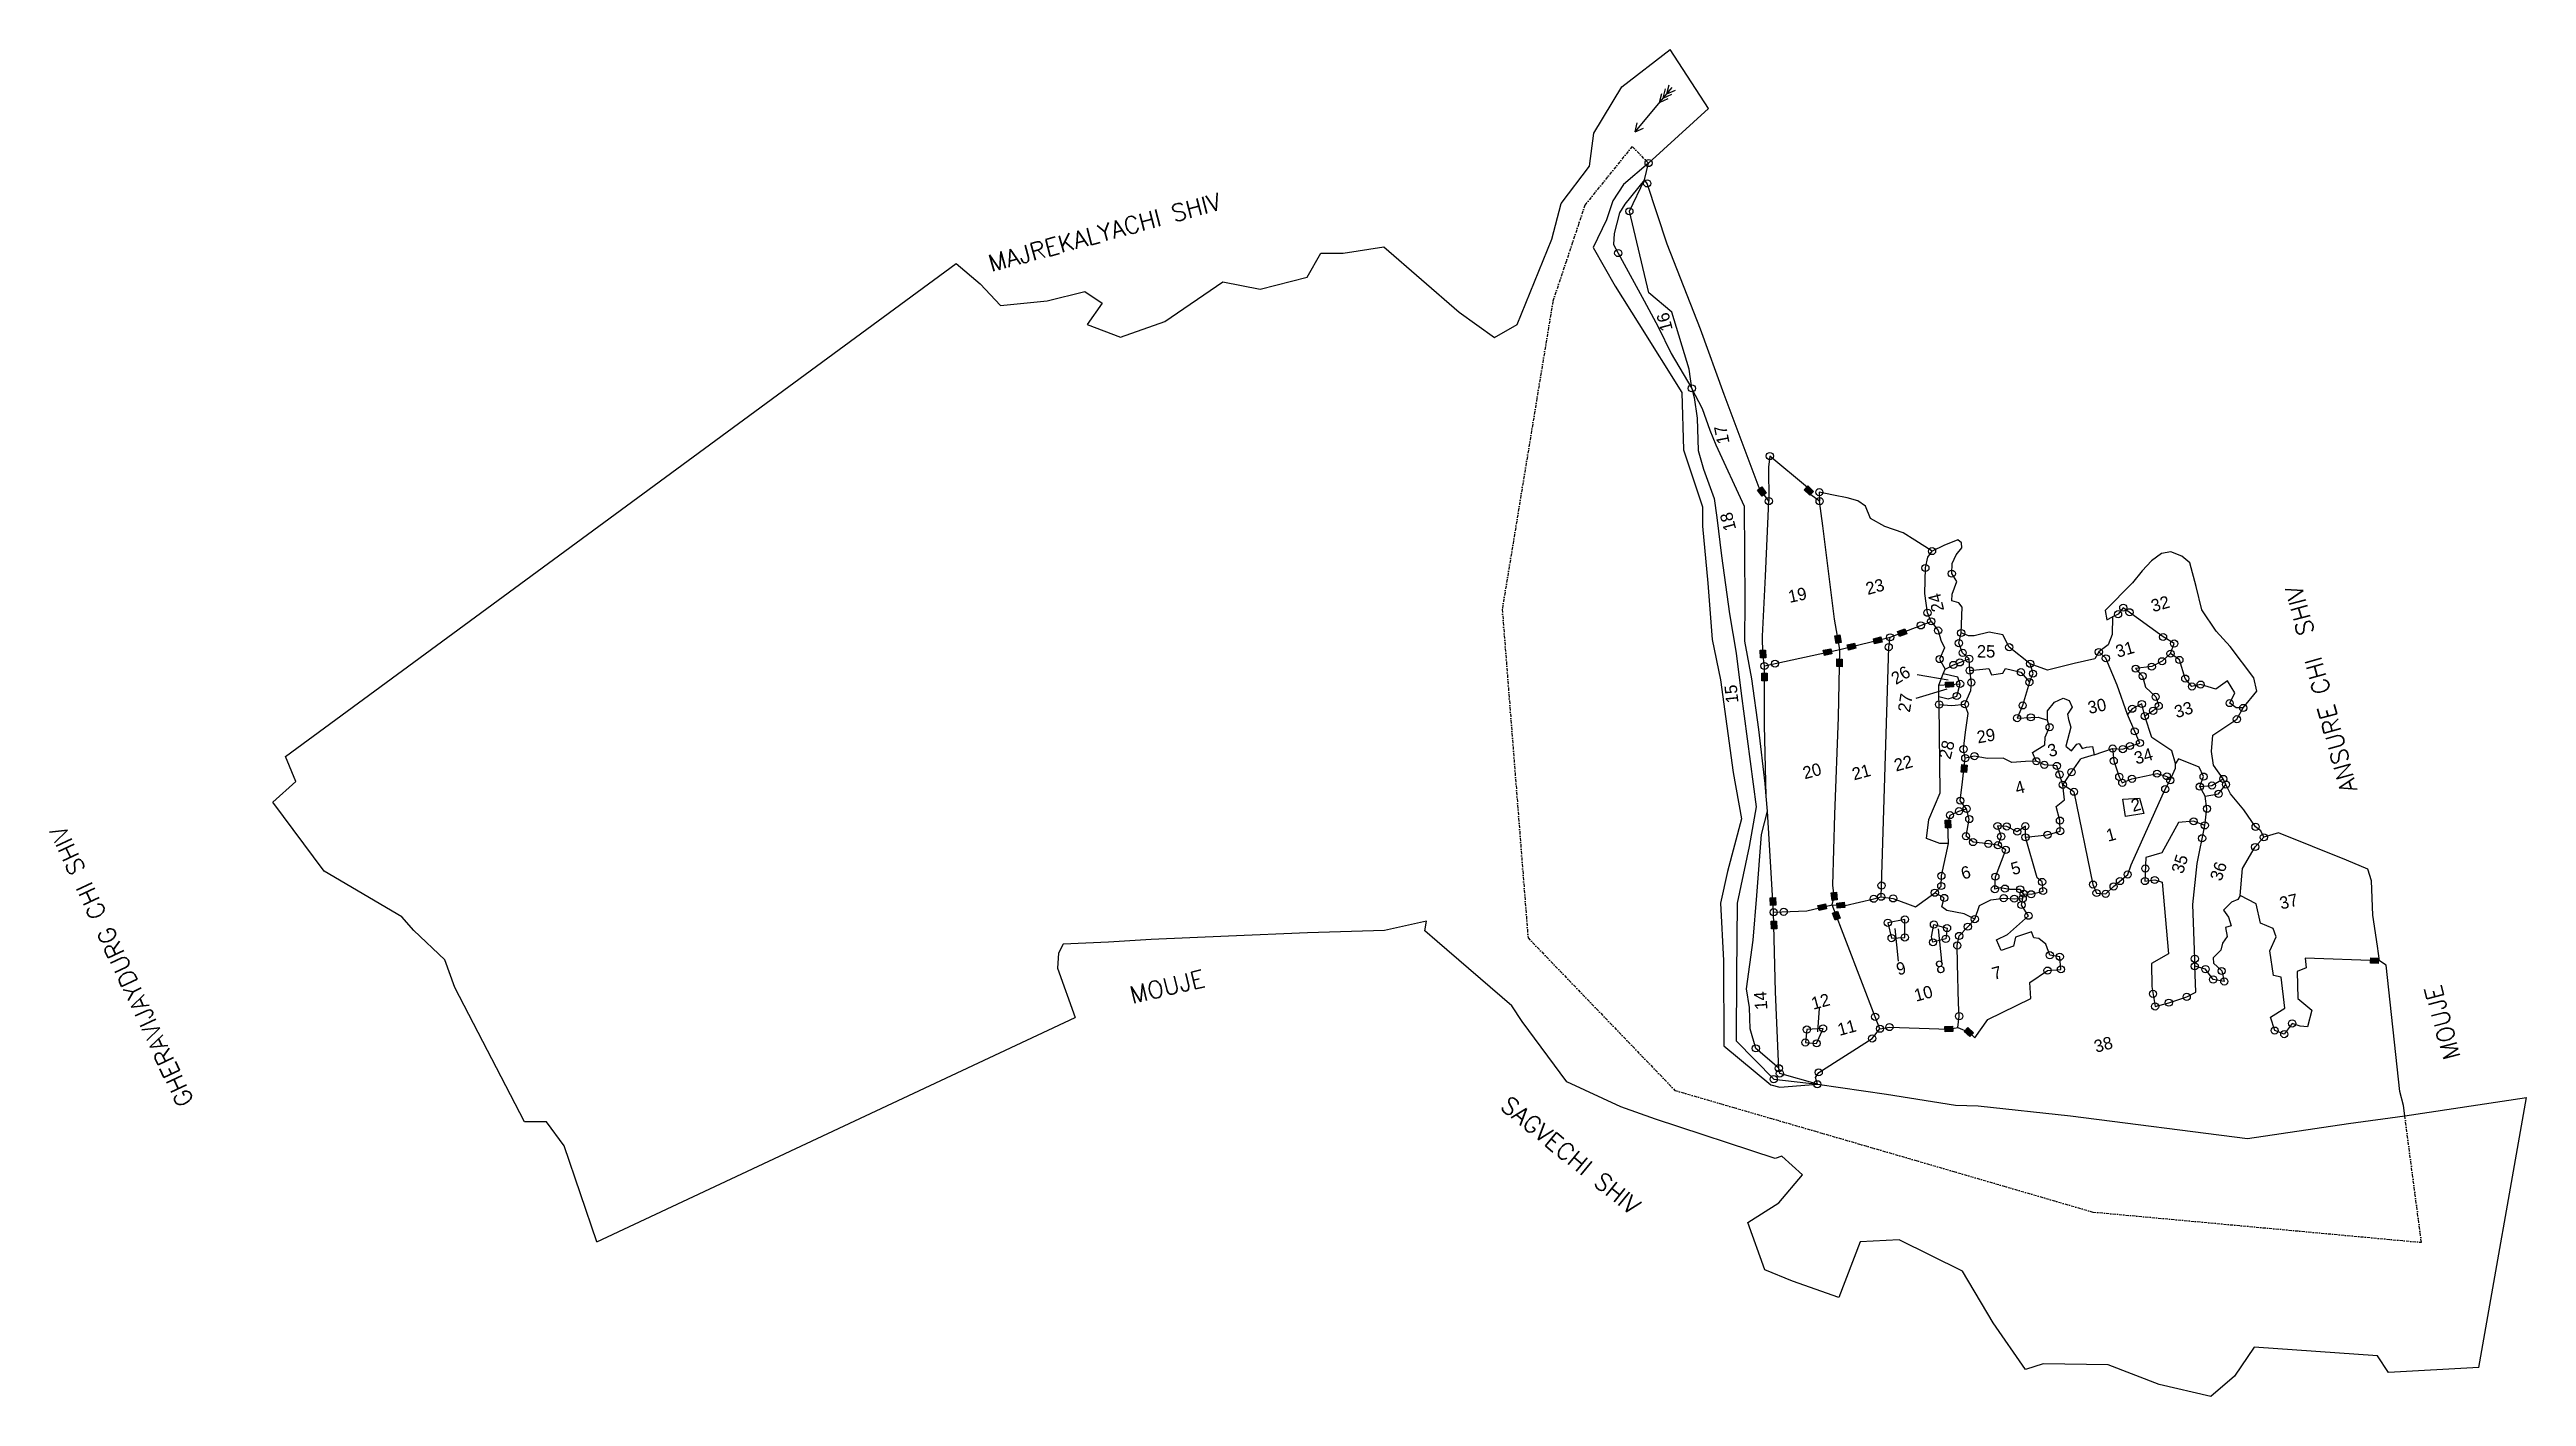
# Model space of a CAD drawing. Header units: metres. Extents: x 321978 to 330559, y 1830483 to 1832560.
# Drawn here: x 321978 to 325798, y 1830483 to 1832560 of the extents above; entities outside this region: 1.
import ezdxf

# ---------------------------------------------------------------- set-up
doc = ezdxf.new("R2010")
doc.units = ezdxf.units.M
doc.header["$MEASUREMENT"] = 0
doc.linetypes.add('DASHDOT', pattern=[1, 0.5, -0.25, 0, -0.25])
for name, color, linetype in [('OFF', 1, 'Continuous'), ('POLY_PARCEL', 6, 'Continuous'), ('POLY_WATER', 4, 'Continuous'), ('TEXT_MAPOUT', 7, 'Continuous'), ('TEXT_PARCEL', 7, 'Continuous'), ('V_BOUND_LINE', 7, 'Continuous'), ('V_BOUND_STREAM_LINE', 7, 'DASHDOT')]:
    doc.layers.add(name, color=color, linetype=linetype)
doc.styles.get("Standard").update_dxf_attribs({"font": 'simplex.shx'})
doc.styles.add('TEXT_MAP', font='')
doc.styles.get('TEXT_MAP').set_extended_font_data('Kruti Dev 050')
doc.dimstyles.get("Standard").update_dxf_attribs({"dimtxt": 0.18, "dimasz": 0.18, "dimexe": 0.18, "dimexo": 0.0625, "dimgap": 0.09, "dimtad": 0, "dimtih": 1, "dimtoh": 1, "dimdec": 4, "dimzin": 0, "dimdsep": 46, "dimtxsty": 'Standard', "dimcen": 0.09, "dimadec": 0, "dimazin": 0, "dimtfac": 1, "dimtdec": 4, "dimtofl": 0, "dimtmove": 0, "dimatfit": 3, "dimfxl": 1, "dimtolj": 1, "dimtzin": 0, "dimarcsym": 0})

msp = doc.modelspace()

# ---------------------------------------------------------------- hatches: boundary and pattern name
for points in [[(324619, 1831885), (324612.4, 1831880.2), (324619.4, 1831870.6), (324626, 1831875.4)], [(324692.9, 1831872.5), (324698.6, 1831878.3), (324690.2, 1831886.6), (324684.5, 1831880.8)], [(324842.5, 1831658.7), (324839.5, 1831666.3), (324828.5, 1831662), (324831.5, 1831654.4)], [(324624.8, 1831633.5), (324616.6, 1831633.3), (324616.9, 1831621.5), (324625.1, 1831621.7)], [(324727.2, 1831627.7), (324725.5, 1831635.7), (324713.9, 1831633.2), (324715.7, 1831625.2)], [(324739.5, 1831657), (324731.5, 1831655.6), (324733.5, 1831643.9), (324741.6, 1831645.3)], [(324764.1, 1831636.3), (324762.2, 1831644.2), (324750.7, 1831641.5), (324752.6, 1831633.5)], [(324804.5, 1831645.9), (324802.6, 1831653.9), (324791.1, 1831651.1), (324793, 1831643.2)], [(324618.9, 1831586.1), (324627.1, 1831586.1), (324627.1, 1831597.9), (324619, 1831597.9)], [(324734.8, 1831608), (324742.9, 1831607.9), (324743.1, 1831619.7), (324734.9, 1831619.8)], [(324914.5, 1831576.6), (324914, 1831584.8), (324902.2, 1831584), (324902.7, 1831575.9)], [(324926.3, 1831445.3), (324934.5, 1831444.5), (324935.8, 1831456.2), (324927.6, 1831457.1)], [(324902.2, 1831359.2), (324910.3, 1831359.5), (324909.9, 1831371.3), (324901.7, 1831371)], [(324639.9, 1831251.8), (324631.8, 1831251.3), (324632.5, 1831239.5), (324640.7, 1831240)], [(324705.6, 1831239.8), (324707.5, 1831231.8), (324719, 1831234.5), (324717.1, 1831242.4)], [(324734, 1831260.1), (324725.9, 1831259), (324727.4, 1831247.3), (324735.5, 1831248.4)], [(324747, 1831236.4), (324746.3, 1831244.6), (324734.5, 1831243.5), (324735.3, 1831235.4)], [(324633.8, 1831203.5), (324642, 1831203.7), (324641.7, 1831215.5), (324633.5, 1831215.3)], [(324732.4, 1831216.9), (324740, 1831219.9), (324735.8, 1831230.9), (324728.1, 1831228)], [(325558.2, 1831159), (325557.9, 1831150.9), (325569.7, 1831150.4), (325570, 1831158.6)], [(324913.6, 1831045.2), (324913.3, 1831053.4), (324901.5, 1831053), (324901.7, 1831044.9)], [(324939.7, 1831037.5), (324945.3, 1831043.5), (324936.6, 1831051.5), (324931.1, 1831045.5)]]:
    msp.add_hatch(color=256).paths.add_polyline_path(points)

# ---------------------------------------------------------------- linework, layer by layer
for points in [[(324423.5, 1832432.6), (324480.8, 1832501.2)], [(324472.5, 1832491.2), (324475.9, 1832505.3)], [(324461.4, 1832478), (324464.8, 1832492)], [(324461.4, 1832478), (324474.6, 1832483.8)], [(324467, 1832484.7), (324470.4, 1832498.7)], [(324467, 1832484.7), (324480.2, 1832490.6)], [(324472.5, 1832491.2), (324485.7, 1832497.1)], [(324423.5, 1832432.6), (324426.9, 1832446.7)], [(324423.5, 1832432.6), (324436.7, 1832438.5)]]:
    msp.add_lwpolyline(points)
for points in [[(324619.4, 1831870.6), (324612.4, 1831880.2), (324619, 1831885), (324626, 1831875.4)], [(324690.2, 1831886.6), (324698.6, 1831878.3), (324692.9, 1831872.5), (324684.5, 1831880.8)], [(324828.5, 1831662), (324839.5, 1831666.3), (324842.5, 1831658.7), (324831.5, 1831654.4)], [(324616.9, 1831621.5), (324616.6, 1831633.3), (324624.8, 1831633.5), (324625.1, 1831621.7)], [(324713.9, 1831633.2), (324725.5, 1831635.7), (324727.2, 1831627.7), (324715.7, 1831625.2)], [(324733.5, 1831643.9), (324731.5, 1831655.6), (324739.5, 1831657), (324741.6, 1831645.3)], [(324750.7, 1831641.5), (324762.2, 1831644.2), (324764.1, 1831636.3), (324752.6, 1831633.5)], [(324791.1, 1831651.1), (324802.6, 1831653.9), (324804.5, 1831645.9), (324793, 1831643.2)], [(324627.1, 1831597.9), (324627.1, 1831586.1), (324618.9, 1831586.1), (324619, 1831597.9)], [(324743.1, 1831619.7), (324742.9, 1831607.9), (324734.8, 1831608), (324734.9, 1831619.8)], [(324902.2, 1831584), (324914, 1831584.8), (324914.5, 1831576.6), (324902.7, 1831575.9)], [(324935.8, 1831456.2), (324934.5, 1831444.5), (324926.3, 1831445.3), (324927.6, 1831457.1)], [(324909.9, 1831371.3), (324910.3, 1831359.5), (324902.2, 1831359.2), (324901.7, 1831371)], [(324632.5, 1831239.5), (324631.8, 1831251.3), (324639.9, 1831251.8), (324640.7, 1831240)], [(324719, 1831234.5), (324707.5, 1831231.8), (324705.6, 1831239.8), (324717.1, 1831242.4)], [(324727.4, 1831247.3), (324725.9, 1831259), (324734, 1831260.1), (324735.5, 1831248.4)], [(324734.5, 1831243.5), (324746.3, 1831244.6), (324747, 1831236.4), (324735.3, 1831235.4)], [(324641.7, 1831215.5), (324642, 1831203.7), (324633.8, 1831203.5), (324633.5, 1831215.3)], [(324735.8, 1831230.9), (324740, 1831219.9), (324732.4, 1831216.9), (324728.1, 1831228)], [(325569.7, 1831150.4), (325557.9, 1831150.9), (325558.2, 1831159), (325570, 1831158.6)], [(324901.5, 1831053), (324913.3, 1831053.4), (324913.6, 1831045.2), (324901.7, 1831044.9)], [(324936.6, 1831051.5), (324945.3, 1831043.5), (324939.7, 1831037.5), (324931.1, 1831045.5)]]:
    msp.add_lwpolyline(points, close=True)
for centre in [(324444.4, 1832384.5), (324442.3, 1832353.1), (324414.8, 1832310.1), (324397.6, 1832245.7), (324511.1, 1832037.1), (324631.4, 1831932.7), (324629.9, 1831863.2), (324707.7, 1831877.1), (324708.2, 1831863.1), (324881.6, 1831786.2), (324871.3, 1831760.1), (324912, 1831751.4), (325176.5, 1831698.9), (324864.3, 1831671.6), (324874.6, 1831691.1), (324880.3, 1831677.8), (324890.9, 1831663.6), (324926.5, 1831659.9), (325168.5, 1831688.8), (325186.2, 1831691.8), (324814.8, 1831638.1), (324817, 1831653.2), (324893.3, 1831619.7), (324923, 1831644.2), (324928.8, 1831629.4), (324938.8, 1831620), (325000.6, 1831637.9), (325138.7, 1831630.6), (325149.7, 1831620.8), (325237.9, 1831653.7), (325249.4, 1831628), (325255, 1831643.6), (325263.1, 1831618.3), (324623.1, 1831609), (324639.4, 1831612.6), (324914.5, 1831610.6), (324924.5, 1831614.5), (324924.9, 1831581.4), (324939.7, 1831602), (324942.2, 1831583.6), (325018.7, 1831599.5), (325031.7, 1831584.1), (325032.9, 1831612.5), (325037.3, 1831597.2), (325195.6, 1831604.9), (325206.4, 1831593.5), (325220.5, 1831608), (325236.3, 1831616.3), (325272.1, 1831589.5), (325295.8, 1831580.3), (324892.6, 1831549.6), (324919.7, 1831562.7), (324932.3, 1831550.1), (325021.3, 1831548.2), (325190.3, 1831543.1), (325205.1, 1831550.4), (325226.5, 1831561.4), (325231.2, 1831547.4), (325282.5, 1831577.3), (325340.6, 1831551.8), (325361.6, 1831544.3), (325012.7, 1831528.6), (325033.9, 1831529.8), (325062.9, 1831514.5), (325194.2, 1831508.2), (325209.8, 1831531.7), (325222.5, 1831539.8), (325351.7, 1831526.9), (324930.2, 1831480.7), (324932.8, 1831466.9), (324947, 1831470), (325160.1, 1831481.8), (325175.8, 1831480.8), (325186.8, 1831485.6), (325202.2, 1831490.2), (325042.4, 1831462.1), (325054.8, 1831456.6), (325074.1, 1831454.9), (325078.2, 1831441.7), (325083.2, 1831425.8), (325096.7, 1831445.3), (325161.8, 1831462.6), (325170.3, 1831438.1), (325175, 1831428.9), (325189.9, 1831435.1), (325228.6, 1831443), (325243.8, 1831438.8), (325249, 1831432.7), (325300.4, 1831438.4), (325330.8, 1831434.8), (325334.9, 1831426.1), (324925.2, 1831401.3), (324934.9, 1831388.7), (325100.5, 1831415.1), (325241.3, 1831419.2), (325294.6, 1831423), (325305.6, 1831388.9), (325313.3, 1831424.6), (325323.5, 1831411.9), (324909.3, 1831379.1), (324923.1, 1831385.1), (324939, 1831373), (324982.6, 1831362.3), (324996.8, 1831361.6), (325013, 1831353.5), (325025.5, 1831362), (325078.8, 1831370.6), (325079.2, 1831354.4), (325285, 1831369.5), (325302.2, 1831363.2), (325380.6, 1831361), (324934, 1831346.6), (324944.8, 1831337.5), (324968.4, 1831334.8), (324983.2, 1831332.6), (324988.3, 1831346.1), (324995.2, 1831325.5), (325025.7, 1831344.8), (325059.7, 1831348.7), (325298.1, 1831343.3), (325379.9, 1831329.9), (325393.4, 1831344.8), (324896, 1831285.3), (324979.3, 1831284.1), (325051.3, 1831276), (325171.4, 1831277.4), (325183.3, 1831287.4), (325209.9, 1831277.4), (325210.5, 1831296.7), (325225.1, 1831279), (324791.7, 1831250.1), (324803.2, 1831253.2), (324803.7, 1831270.4), (324821.6, 1831250.6), (324885.9, 1831259.4), (324895.8, 1831269.7), (324900.4, 1831251.3), (324978.5, 1831264.7), (324992.1, 1831251.1), (324994, 1831265.7), (325008.3, 1831250.2), (325017.5, 1831264.6), (325019.5, 1831240.4), (325021.4, 1831250.4), (325022.8, 1831257.9), (325034.5, 1831257), (325052.8, 1831262), (325129.8, 1831271.9), (325135.3, 1831258.9), (325149.4, 1831257.7), (325161.6, 1831269), (324637.3, 1831229.2), (324652.8, 1831230), (324813.4, 1831213), (324839.8, 1831218.2), (324884.5, 1831210.4), (324904.7, 1831204.9), (324936.8, 1831207), (324947.6, 1831218.7), (325030.3, 1831223.9), (324819.2, 1831189.4), (324839.6, 1831190.4), (324883, 1831182.9), (324902.8, 1831188.3), (324920.5, 1831178.1), (324923.4, 1831192.7), (325063.2, 1831163), (325078.6, 1831160.7), (325059.7, 1831139.3), (325080.4, 1831141.2), (325286.7, 1831145.9), (325286.9, 1831157.5), (325303.3, 1831141.5), (325315.1, 1831125.6), (325328.3, 1831138.7), (325332.3, 1831122.6), (325222.4, 1831103.4), (325225.6, 1831084), (325246.8, 1831089.8), (325274.4, 1831098.8), (324688.5, 1831048.4), (324713.5, 1831050.2), (324793.8, 1831068.1), (324801.3, 1831049.7), (324815.9, 1831052.2), (324923.4, 1831069), (325410, 1831046.8), (325437, 1831057.8), (324609.8, 1831019.4), (324686.2, 1831028.5), (324703.6, 1831027.1), (324789.3, 1831034.7), (325424.8, 1831041.4), (324637.4, 1830971.9), (324645.4, 1830988.7), (324646.9, 1830980.7), (324706.8, 1830982.4), (324704.7, 1830964)]:
    msp.add_circle(centre, 5.52)
at = {"layer": 'OFF'}
for p, q in [((324536.7, 1832468.6), (324477.7, 1832559.5)), ((322342.2, 1831469.6), (323376.6, 1832229.5)), ((322822.4, 1830721), (323559.9, 1831067.1)), ((325725, 1830527.5), (325798.3, 1830943.5))]:
    msp.add_line(p, q, dxfattribs=at)
at = {"layer": 'POLY_PARCEL'}
for p, q in [((324438.1, 1832358.5), (324407.8, 1832321)), ((324414.8, 1832310.1), (324438.1, 1832358.5)), ((324407.8, 1832321), (324399.7, 1832307.7)), ((324444.8, 1832184.6), (324414.8, 1832310.1)), ((324391.1, 1832275.8), (324390.5, 1832258.7)), ((324399.7, 1832307.7), (324391.1, 1832275.8)), ((324358.9, 1832254.1), (324393.1, 1832194.7)), ((324390.5, 1832258.7), (324397.6, 1832245.7)), ((324397.6, 1832245.7), (324437.8, 1832172.1)), ((324393.1, 1832194.7), (324429.2, 1832136.8)), ((324437.8, 1832172.1), (324459.1, 1832131.9)), ((324480.1, 1832154.6), (324444.8, 1832184.6)), ((324429.2, 1832136.8), (324495.6, 1832030.5)), ((324459.1, 1832131.9), (324479.4, 1832090.7)), ((324507.2, 1832066.8), (324480.1, 1832154.6)), ((324479.4, 1832090.7), (324511.1, 1832037.1)), ((324511.1, 1832037.1), (324507.2, 1832066.8)), ((324495.6, 1832030.5), (324498.4, 1831942.4)), ((324511.1, 1832037.1), (324514.6, 1832022.8)), ((324527.8, 1832005.5), (324511.1, 1832037.1)), ((324514.6, 1832022.8), (324519.5, 1831991.3)), ((324539.3, 1831971.9), (324527.8, 1832005.5)), ((324519.5, 1831991.3), (324520.7, 1831941.2)), ((324548.4, 1831949.6), (324539.3, 1831971.9)), ((324498.4, 1831942.4), (324527.7, 1831854.3)), ((324520.7, 1831941.2), (324529.2, 1831912.7)), ((324592.3, 1831854.8), (324548.4, 1831949.6)), ((324529.2, 1831912.7), (324545.4, 1831867.2)), ((324527.7, 1831854.3), (324527.4, 1831824.5)), ((324545.4, 1831867.2), (324549.7, 1831838.2)), ((324593.6, 1831708.8), (324592.3, 1831854.8)), ((324624.8, 1831747.6), (324629.9, 1831863.2)), ((324713.3, 1831825.1), (324708.2, 1831863.1)), ((324527.4, 1831824.5), (324535.9, 1831736.5)), ((324549.7, 1831838.2), (324557.1, 1831778.8)), ((324731.1, 1831681.4), (324713.3, 1831825.1)), ((324557.1, 1831778.8), (324569.1, 1831689.3)), ((324871.3, 1831760.1), (324875.1, 1831776.6)), ((324875.1, 1831776.6), (324881.6, 1831786.2)), ((324620.1, 1831654.9), (324624.8, 1831747.6)), ((324870.3, 1831720.9), (324871.3, 1831760.1)), ((324535.9, 1831736.5), (324542.7, 1831649.9)), ((324593, 1831647.5), (324593.6, 1831708.8)), ((324874.6, 1831691.1), (324870.3, 1831720.9)), ((325176.5, 1831698.9), (325168.5, 1831688.8)), ((325237.9, 1831653.7), (325176.5, 1831698.9)), ((324569.1, 1831689.3), (324579.6, 1831628.6)), ((324739.3, 1831634.5), (324731.1, 1831681.4)), ((324817, 1831653.2), (324880.3, 1831677.8)), ((324880.3, 1831677.8), (324874.6, 1831691.1)), ((324880.3, 1831677.8), (324890.9, 1831663.6)), ((324890.9, 1831663.6), (324894.9, 1831648.7)), ((325168.5, 1831688.8), (325159.8, 1831684.6)), ((324542.7, 1831649.9), (324555.3, 1831587.6)), ((324579.6, 1831628.6), (324587.1, 1831566.4)), ((324603.7, 1831589.2), (324593, 1831647.5)), ((324620.8, 1831627.5), (324620.1, 1831654.9)), ((324623.1, 1831609), (324620.8, 1831627.5)), ((324623.1, 1831609), (324739.3, 1831634.5)), ((324737.5, 1831529.9), (324739.3, 1831634.5)), ((324739.3, 1831634.5), (324817, 1831653.2)), ((324803.2, 1831253.2), (324814.8, 1831638.1)), ((324814.8, 1831638.1), (324817, 1831653.2)), ((324900.6, 1831636.9), (324893.3, 1831619.7)), ((324894.9, 1831648.7), (324900.6, 1831636.9)), ((324923, 1831644.2), (324926.5, 1831659.9)), ((324928.8, 1831629.4), (324923, 1831644.2)), ((324938.8, 1831620), (324928.8, 1831629.4)), ((325149.7, 1831620.8), (325138.7, 1831630.6)), ((325249.4, 1831628), (325236.3, 1831616.3)), ((325255, 1831643.6), (325237.9, 1831653.7)), ((325249.4, 1831628), (325255, 1831643.6)), ((325263.1, 1831618.3), (325249.4, 1831628)), ((324555.3, 1831587.6), (324574.8, 1831444.5)), ((324614.4, 1831511.2), (324603.7, 1831589.2)), ((324623, 1831517.9), (324623.1, 1831609)), ((324891.9, 1831579.3), (324898.9, 1831596.7)), ((324893.3, 1831619.7), (324902, 1831604.2)), ((324898.9, 1831596.7), (324902, 1831604.2)), ((324921.2, 1831591.7), (324898.9, 1831596.7)), ((324902, 1831604.2), (324914.5, 1831610.6)), ((324914.5, 1831610.6), (324938.8, 1831620)), ((324924.9, 1831581.4), (324921.2, 1831591.7)), ((324939.7, 1831602), (324938.8, 1831620)), ((324939.7, 1831602), (324959.9, 1831604.3)), ((324942.2, 1831583.6), (324939.7, 1831602)), ((324959.9, 1831604.3), (324969.4, 1831605.2)), ((324969.4, 1831605.2), (324973.3, 1831595.4)), ((324973.3, 1831595.4), (324991, 1831597.9)), ((324991, 1831597.9), (324994.7, 1831605.2)), ((324994.7, 1831605.2), (325018.7, 1831599.5)), ((325018.7, 1831599.5), (325031.7, 1831584.1)), ((325031.7, 1831584.1), (325021.3, 1831548.2)), ((325031.7, 1831584.1), (325037.3, 1831597.2)), ((325037.3, 1831597.2), (325032.9, 1831612.5)), ((325167.3, 1831579.6), (325149.7, 1831620.8)), ((325220.5, 1831608), (325195.6, 1831604.9)), ((325195.6, 1831604.9), (325206.4, 1831593.5)), ((325206.4, 1831593.5), (325210.8, 1831576.1)), ((325236.3, 1831616.3), (325220.5, 1831608)), ((325272.1, 1831589.5), (325263.1, 1831618.3)), ((325282.5, 1831577.3), (325272.1, 1831589.5)), ((325337.4, 1831586.1), (325319.4, 1831573.3)), ((325348.6, 1831567.5), (325337.4, 1831586.1)), ((324587.1, 1831566.4), (324610.2, 1831391.7)), ((324891.9, 1831579.3), (324924.9, 1831581.4)), ((324892.3, 1831562.1), (324891.9, 1831579.3)), ((324892.3, 1831562.1), (324906.5, 1831558.6)), ((324892.6, 1831549.6), (324892.3, 1831562.1)), ((324892.6, 1831549.6), (324912.3, 1831547.9)), ((324894.1, 1831413.4), (324892.6, 1831549.6)), ((324906.5, 1831558.6), (324919.7, 1831562.7)), ((324912.3, 1831547.9), (324932.3, 1831550.1)), ((324919.7, 1831562.7), (324924.9, 1831581.4)), ((324932.3, 1831550.1), (324941.2, 1831571.2)), ((324937.1, 1831535.8), (324932.3, 1831550.1)), ((324941.2, 1831571.2), (324942.2, 1831583.6)), ((325021.3, 1831548.2), (325012.7, 1831528.6)), ((325059.7, 1831539.6), (325070.6, 1831553.4)), ((325070.6, 1831553.4), (325083.9, 1831559.2)), ((325083.9, 1831559.2), (325093.1, 1831555.8)), ((325093.1, 1831555.8), (325097.8, 1831545.7)), ((325183, 1831534.2), (325167.3, 1831579.6)), ((325205.1, 1831550.4), (325190.3, 1831543.1)), ((325209.8, 1831531.7), (325205.1, 1831550.4)), ((325210.8, 1831576.1), (325226.5, 1831561.4)), ((325231.2, 1831547.4), (325222.5, 1831539.8)), ((325226.5, 1831561.4), (325231.2, 1831547.4)), ((325295.8, 1831580.3), (325282.5, 1831577.3)), ((325319.4, 1831573.3), (325295.8, 1831580.3)), ((325340.6, 1831551.8), (325348.6, 1831567.5)), ((325350.6, 1831544.4), (325340.6, 1831551.8)), ((324624.4, 1831428), (324614.4, 1831511.2)), ((324625.8, 1831408.1), (324623, 1831517.9)), ((324731.7, 1831379.8), (324737.5, 1831529.9)), ((324933.2, 1831507), (324937.1, 1831535.8)), ((325012.7, 1831528.6), (325033.9, 1831529.8)), ((325033.9, 1831529.8), (325045.5, 1831530.1)), ((325045.5, 1831530.1), (325059.9, 1831525.7)), ((325055.9, 1831499.3), (325062.9, 1831514.5)), ((325059.9, 1831525.7), (325059.7, 1831539.6)), ((325062.9, 1831514.5), (325059.9, 1831525.7)), ((325095.7, 1831514.9), (325087.9, 1831485.3)), ((325097.8, 1831545.7), (325090.4, 1831534.5)), ((325090.4, 1831534.5), (325091.9, 1831526.6)), ((325091.9, 1831526.6), (325095.7, 1831514.9)), ((325190.3, 1831543.1), (325183, 1831534.2)), ((325194.2, 1831508.2), (325183, 1831534.2)), ((325202.2, 1831490.2), (325194.2, 1831508.2)), ((325222.5, 1831539.8), (325209.8, 1831531.7)), ((325220.5, 1831498.5), (325209.8, 1831531.7)), ((325361.6, 1831544.3), (325350.6, 1831544.4)), ((324930.2, 1831480.7), (324933.2, 1831507)), ((324932.8, 1831466.9), (324930.2, 1831480.7)), ((324947, 1831470), (324932.8, 1831466.9)), ((324966.4, 1831466.4), (324947, 1831470)), ((325036.5, 1831475.6), (325055.4, 1831487.2)), ((325042.4, 1831462.1), (325036.5, 1831475.6)), ((325055.4, 1831487.2), (325055.9, 1831499.3)), ((325087.9, 1831485.3), (325096.8, 1831478.1)), ((325096.8, 1831478.1), (325105.1, 1831488.4)), ((325105.1, 1831488.4), (325108.4, 1831489.3)), ((325108.4, 1831489.3), (325113.2, 1831481.9)), ((325131.5, 1831472), (325111, 1831465.7)), ((325113.2, 1831481.9), (325120, 1831483.8)), ((325120, 1831483.8), (325129, 1831484.8)), ((325129, 1831484.8), (325131.5, 1831472)), ((325131.5, 1831472), (325160.1, 1831481.8)), ((325160.1, 1831481.8), (325175.8, 1831480.8)), ((325160.1, 1831481.8), (325161.8, 1831462.6)), ((325175.8, 1831480.8), (325186.8, 1831485.6)), ((325186.8, 1831485.6), (325202.2, 1831490.2)), ((325251.2, 1831478.3), (325220.5, 1831498.5)), ((325257.1, 1831458.8), (325251.2, 1831478.3)), ((324574.8, 1831444.5), (324587.6, 1831373.5)), ((324928.8, 1831430.5), (324932.8, 1831466.9)), ((324991.1, 1831466.9), (324966.4, 1831466.4)), ((325004.6, 1831460), (324991.1, 1831466.9)), ((325025.5, 1831461.9), (325004.6, 1831460)), ((325042.4, 1831462.1), (325025.5, 1831461.9)), ((325054.8, 1831456.6), (325042.4, 1831462.1)), ((325074.1, 1831454.9), (325054.8, 1831456.6)), ((325083.2, 1831425.8), (325074.1, 1831454.9)), ((325083.2, 1831425.8), (325096.7, 1831445.3)), ((325096.7, 1831445.3), (325111, 1831465.7)), ((325161.8, 1831462.6), (325170.3, 1831438.1)), ((325170.3, 1831438.1), (325175, 1831428.9)), ((325175, 1831428.9), (325189.9, 1831435.1)), ((325189.9, 1831435.1), (325228.6, 1831443)), ((325228.6, 1831443), (325243.8, 1831438.8)), ((325241.3, 1831419.2), (325249, 1831432.7)), ((325243.8, 1831438.8), (325249, 1831432.7)), ((325249, 1831432.7), (325257, 1831451.6)), ((325257, 1831451.6), (325257.1, 1831458.8)), ((325261.9, 1831466), (325257.1, 1831458.8)), ((325293.5, 1831453.2), (325261.9, 1831466)), ((325300.4, 1831438.4), (325293.5, 1831453.2)), ((325294.6, 1831423), (325300.4, 1831438.4)), ((325313.3, 1831424.6), (325330.8, 1831434.8)), ((325334.9, 1831426.1), (325330.8, 1831434.8)), ((324625.8, 1831408.1), (324624.4, 1831428)), ((324627.6, 1831384.9), (324625.8, 1831408.1)), ((324876.7, 1831372.2), (324894.1, 1831413.4)), ((324925.2, 1831401.3), (324928.8, 1831430.5)), ((324934.9, 1831388.7), (324925.2, 1831401.3)), ((325073.2, 1831392.4), (325086.1, 1831402.6)), ((325100.5, 1831415.1), (325083.2, 1831425.8)), ((325086.1, 1831402.6), (325083.2, 1831425.8)), ((325100.5, 1831415.1), (325129.8, 1831271.9)), ((325176, 1831403.5), (325201.7, 1831405.4)), ((325179.9, 1831376.7), (325176, 1831403.5)), ((325188.5, 1831302.4), (325241.3, 1831419.2)), ((325201.7, 1831405.4), (325208.1, 1831381.7)), ((325294.6, 1831423), (325313.3, 1831424.6)), ((325302.9, 1831408.3), (325294.6, 1831423)), ((325302.9, 1831408.3), (325323.5, 1831411.9)), ((325305.6, 1831388.9), (325302.9, 1831408.3)), ((325323.5, 1831411.9), (325334.9, 1831426.1)), ((324587.6, 1831373.5), (324566.3, 1831291.9)), ((324610.2, 1831391.7), (324599.6, 1831330.7)), ((324618.8, 1831349.1), (324627.6, 1831384.9)), ((324637.3, 1831229.2), (324627.6, 1831384.9)), ((324728.4, 1831271.2), (324731.7, 1831379.8)), ((324872.8, 1831343), (324876.7, 1831372.2)), ((324906, 1831365.3), (324909.3, 1831379.1)), ((324907.2, 1831335.2), (324906, 1831365.3)), ((324909.3, 1831379.1), (324923.1, 1831385.1)), ((324923.1, 1831385.1), (324934.9, 1831388.7)), ((324934, 1831346.6), (324939, 1831373)), ((324939, 1831373), (324934.9, 1831388.7)), ((324996.8, 1831361.6), (324982.6, 1831362.3)), ((324982.6, 1831362.3), (324988.3, 1831346.1)), ((325013, 1831353.5), (324996.8, 1831361.6)), ((325025.5, 1831362), (325013, 1831353.5)), ((325025.7, 1831344.8), (325025.5, 1831362)), ((325078.8, 1831370.6), (325073.2, 1831392.4)), ((325079.2, 1831354.4), (325078.8, 1831370.6)), ((325208.1, 1831381.7), (325179.9, 1831376.7)), ((325261.9, 1831367.8), (325236, 1831320.9)), ((325285, 1831369.5), (325261.9, 1831367.8)), ((325302.2, 1831363.2), (325285, 1831369.5)), ((325290.3, 1831304.6), (325302.2, 1831363.2)), ((325302.2, 1831363.2), (325305.6, 1831388.9)), ((324599.6, 1831330.7), (324581.1, 1831243.4)), ((324611.5, 1831255.2), (324618.8, 1831349.1)), ((324893.6, 1831335.4), (324872.8, 1831343)), ((324907.2, 1831335.2), (324893.6, 1831335.4)), ((324896, 1831285.3), (324907.2, 1831335.2)), ((324944.8, 1831337.5), (324934, 1831346.6)), ((324968.4, 1831334.8), (324944.8, 1831337.5)), ((324983.2, 1831332.6), (324968.4, 1831334.8)), ((324979.3, 1831284.1), (324995.2, 1831325.5)), ((324988.3, 1831346.1), (324983.2, 1831332.6)), ((324995.2, 1831325.5), (324983.2, 1831332.6)), ((325025.7, 1831344.8), (325059.7, 1831348.7)), ((325043.6, 1831282.5), (325025.7, 1831344.8)), ((325059.7, 1831348.7), (325079.2, 1831354.4)), ((325236, 1831320.9), (325211.1, 1831313.6)), ((325360.4, 1831296.6), (325379.9, 1831329.9)), ((325379.9, 1831329.9), (325393.4, 1831344.8)), ((324566.3, 1831291.9), (324555.2, 1831243.2)), ((324895.8, 1831269.7), (324896, 1831285.3)), ((324978.5, 1831264.7), (324979.3, 1831284.1)), ((325051.3, 1831276), (325043.6, 1831282.5)), ((325161.6, 1831269), (325183.3, 1831287.4)), ((325183.3, 1831287.4), (325188.5, 1831302.4)), ((325211.1, 1831313.6), (325209.9, 1831277.4)), ((325209.9, 1831277.4), (325225.1, 1831279)), ((325225.1, 1831279), (325236.6, 1831275.4)), ((325283.8, 1831241.4), (325290.3, 1831304.6)), ((325357, 1831255.3), (325360.4, 1831296.6)), ((324555.2, 1831243.2), (324559.7, 1831155.1)), ((324581.1, 1831243.4), (324580, 1831133.4)), ((324605.6, 1831186), (324611.5, 1831255.2)), ((324688.5, 1831231.6), (324727.6, 1831240.7)), ((324727.6, 1831240.7), (324730.7, 1831253.7)), ((324727.6, 1831240.7), (324747.5, 1831239.6)), ((324793.8, 1831068.1), (324727.6, 1831240.7)), ((324730.7, 1831253.7), (324728.4, 1831271.2)), ((324747.5, 1831239.6), (324791.7, 1831250.1)), ((324791.7, 1831250.1), (324803.2, 1831253.2)), ((324803.2, 1831253.2), (324821.6, 1831250.6)), ((324821.6, 1831250.6), (324855.9, 1831237.5)), ((324855.9, 1831237.5), (324885.9, 1831259.4)), ((324885.9, 1831259.4), (324895.8, 1831269.7)), ((324900.4, 1831251.3), (324885.9, 1831259.4)), ((324896.5, 1831237.5), (324900.4, 1831251.3)), ((324954.7, 1831239.9), (324972.5, 1831248.6)), ((324972.5, 1831248.6), (324992.1, 1831251.1)), ((324987.3, 1831266.8), (324978.5, 1831264.7)), ((325000.8, 1831264.6), (324987.3, 1831266.8)), ((324992.1, 1831251.1), (325008.3, 1831250.2)), ((325017.5, 1831264.6), (325000.8, 1831264.6)), ((325008.3, 1831250.2), (325021.4, 1831250.4)), ((325022.8, 1831257.9), (325017.5, 1831264.6)), ((325019.5, 1831240.4), (325021.4, 1831250.4)), ((325030.3, 1831223.9), (325019.5, 1831240.4)), ((325021.4, 1831250.4), (325022.8, 1831257.9)), ((325022.8, 1831257.9), (325034.5, 1831257)), ((325034.5, 1831257), (325052.8, 1831262)), ((325052.8, 1831262), (325051.3, 1831276)), ((325129.8, 1831271.9), (325135.3, 1831258.9)), ((325135.3, 1831258.9), (325149.4, 1831257.7)), ((325149.4, 1831257.7), (325161.6, 1831269)), ((325236.6, 1831275.4), (325246.4, 1831164.9)), ((325286.9, 1831157.5), (325283.8, 1831241.4)), ((325343.2, 1831245), (325331.2, 1831232.4)), ((325353.4, 1831249), (325343.2, 1831245)), ((325357, 1831255.3), (325353.4, 1831249)), ((325381.4, 1831242), (325357, 1831255.3)), ((325387.9, 1831212.5), (325381.4, 1831242)), ((324637.3, 1831229.2), (324688.5, 1831231.6)), ((324640.4, 1831106.8), (324637.3, 1831229.2)), ((324839.8, 1831218.2), (324813.4, 1831213)), ((324813.4, 1831213), (324819.2, 1831189.4)), ((324839.6, 1831190.4), (324839.8, 1831218.2)), ((324880.7, 1831191.3), (324884.5, 1831210.4)), ((324884.5, 1831210.4), (324904.7, 1831204.9)), ((324904.2, 1831232.1), (324896.5, 1831237.5)), ((324904.7, 1831204.9), (324902.8, 1831188.3)), ((324931, 1831227), (324904.2, 1831232.1)), ((324923.4, 1831192.7), (324936.8, 1831207)), ((324947.6, 1831218.7), (324931, 1831227)), ((324936.8, 1831207), (324947.6, 1831218.7)), ((324947.6, 1831218.7), (324954.7, 1831239.9)), ((324997.9, 1831194.9), (325030.3, 1831223.9)), ((325331.2, 1831232.4), (325338.9, 1831221.8)), ((325343, 1831208.1), (325334.4, 1831205.8)), ((325334.4, 1831205.8), (325336.9, 1831191.7)), ((325338.9, 1831221.8), (325343, 1831208.1)), ((325407.5, 1831204), (325387.9, 1831212.5)), ((325412.5, 1831191.3), (325407.5, 1831204)), ((324595.6, 1831111), (324605.6, 1831186)), ((324819.2, 1831189.4), (324839.6, 1831190.4)), ((324883, 1831182.9), (324880.7, 1831191.3)), ((324902.8, 1831188.3), (324883, 1831182.9)), ((324920.5, 1831178.1), (324923.4, 1831192.7)), ((324920.9, 1831149.8), (324920.5, 1831178.1)), ((324980.8, 1831186.7), (324997.9, 1831194.9)), ((324988, 1831170.2), (324980.8, 1831186.7)), ((325007.2, 1831177.2), (324988, 1831170.2)), ((325010.1, 1831191.1), (325007.2, 1831177.2)), ((325035, 1831198.9), (325010.1, 1831191.1)), ((325038.7, 1831190), (325035, 1831198.9)), ((325046.1, 1831188.7), (325038.7, 1831190)), ((325056.9, 1831180.1), (325046.1, 1831188.7)), ((325063.2, 1831163), (325056.9, 1831180.1)), ((325246.4, 1831164.9), (325219.9, 1831150.1)), ((325326.8, 1831170.8), (325315.4, 1831158.8)), ((325329.7, 1831181.6), (325326.8, 1831170.8)), ((325336.9, 1831191.7), (325329.7, 1831181.6)), ((325402.3, 1831170), (325412.5, 1831191.3)), ((325408.2, 1831131.5), (325402.3, 1831170)), ((324559.7, 1831155.1), (324560.5, 1831023.3)), ((324580, 1831133.4), (324579.4, 1831031.1)), ((324922.3, 1831089.3), (324920.9, 1831149.8)), ((325032.5, 1831120.7), (325059.7, 1831139.3)), ((325059.7, 1831139.3), (325080.4, 1831141.2)), ((325078.6, 1831160.7), (325063.2, 1831163)), ((325080.4, 1831141.2), (325078.6, 1831160.7)), ((325219.9, 1831150.1), (325220.5, 1831114.9)), ((325286.7, 1831145.9), (325286.9, 1831157.5)), ((325287.6, 1831133.1), (325286.7, 1831145.9)), ((325303.3, 1831141.5), (325286.7, 1831145.9)), ((325288.5, 1831106.2), (325287.6, 1831133.1)), ((325315.1, 1831125.6), (325303.3, 1831141.5)), ((325332.3, 1831122.6), (325315.1, 1831125.6)), ((325315.4, 1831158.8), (325315.5, 1831151)), ((325315.5, 1831151), (325328.3, 1831138.7)), ((325328.3, 1831138.7), (325332.3, 1831122.6)), ((325420.1, 1831129.3), (325408.2, 1831131.5)), ((325425.9, 1831081.4), (325420.1, 1831129.3)), ((325458.4, 1831143.8), (325444.5, 1831137.7)), ((325444.5, 1831137.7), (325445.5, 1831096.2)), ((325571.6, 1831154.5), (325457.1, 1831158.6)), ((325457.1, 1831158.6), (325458.4, 1831143.8)), ((324600.3, 1831082.6), (324595.6, 1831111)), ((324644.9, 1830999.2), (324640.4, 1831106.8)), ((324923.4, 1831069), (324922.3, 1831089.3)), ((324967.7, 1831063.7), (325033.7, 1831096.1)), ((325033.7, 1831096.1), (325032.5, 1831120.7)), ((325220.5, 1831114.9), (325225.6, 1831084)), ((325225.6, 1831084), (325246.8, 1831089.8)), ((325246.8, 1831089.8), (325274.4, 1831098.8)), ((325274.4, 1831098.8), (325288.5, 1831106.2)), ((325445.5, 1831096.2), (325467.4, 1831078.2)), ((324601.3, 1831049.4), (324600.3, 1831082.6)), ((324609.8, 1831019.4), (324601.3, 1831049.4)), ((324713.5, 1831050.2), (324688.5, 1831048.4)), ((324703.6, 1831027.1), (324713.5, 1831050.2)), ((324789.3, 1831034.7), (324801.3, 1831049.7)), ((324801.3, 1831049.7), (324793.8, 1831068.1)), ((324801.3, 1831049.7), (324815.9, 1831052.2)), ((324815.9, 1831052.2), (324907.5, 1831049.1)), ((324907.5, 1831049.1), (324921.3, 1831051.5)), ((324921.3, 1831051.5), (324923.4, 1831069)), ((324921.3, 1831051.5), (324938.2, 1831044.5)), ((324947.5, 1831035.8), (324967.7, 1831063.7)), ((325403.8, 1831067.7), (325425.9, 1831081.4)), ((325410, 1831046.8), (325403.8, 1831067.7)), ((325437, 1831057.8), (325424.8, 1831041.4)), ((325449.1, 1831053.7), (325437, 1831057.8)), ((325460.7, 1831052.5), (325449.1, 1831053.7)), ((325467.4, 1831078.2), (325460.7, 1831052.5)), ((324579.4, 1831031.1), (324637.4, 1830971.9)), ((324645.4, 1830988.7), (324609.8, 1831019.4)), ((324688.5, 1831048.4), (324686.2, 1831028.5)), ((324686.2, 1831028.5), (324703.6, 1831027.1)), ((324706.8, 1830982.4), (324789.3, 1831034.7)), ((324938.2, 1831044.5), (324947.5, 1831035.8)), ((325424.8, 1831041.4), (325410, 1831046.8)), ((324645.4, 1830988.7), (324644.9, 1830999.2)), ((324646.9, 1830980.7), (324645.4, 1830988.7)), ((324704.7, 1830964), (324646.9, 1830980.7)), ((324701.7, 1830974.7), (324706.8, 1830982.4)), ((324704.7, 1830964), (324701.7, 1830974.7)), ((324637.4, 1830971.9), (324704.7, 1830964))]:
    msp.add_line(p, q, dxfattribs=at)
at = {"layer": 'POLY_WATER'}
for p, q in [((324403.3, 1832502.1), (324477.7, 1832559.5)), ((324360.2, 1832430.8), (324403.3, 1832502.1)), ((324536.7, 1832468.6), (324444.4, 1832384.5)), ((324353.2, 1832379.7), (324360.2, 1832430.8)), ((324309.4, 1832322.3), (324353.2, 1832379.7)), ((324405.7, 1832351.3), (324389.2, 1832326.2)), ((324444.4, 1832384.5), (324405.7, 1832351.3)), ((324295.4, 1832266.9), (324309.4, 1832322.3)), ((324389.2, 1832326.2), (324379.7, 1832296.7)), ((324379.7, 1832296.7), (324358.9, 1832254.1)), ((323917.6, 1832208.7), (323938.7, 1832245.3)), ((323938.7, 1832245.3), (323973.3, 1832245.6)), ((323973.3, 1832245.6), (324036.1, 1832255.3)), ((324036.1, 1832255.3), (324152.2, 1832154.4)), ((324241.7, 1832135.4), (324295.4, 1832266.9)), ((323376.6, 1832229.5), (323413.5, 1832198.2)), ((323413.5, 1832198.2), (323445.1, 1832164.7)), ((323698.1, 1832140.2), (323787.7, 1832201.2)), ((323787.7, 1832201.2), (323845.5, 1832190.1)), ((323845.5, 1832190.1), (323917.6, 1832208.7)), ((323445.1, 1832164.7), (323516.6, 1832172.1)), ((323516.6, 1832172.1), (323575.2, 1832186.3)), ((323575.2, 1832186.3), (323601.9, 1832168.6)), ((323601.9, 1832168.6), (323578.6, 1832135.6)), ((323578.6, 1832135.6), (323630.1, 1832116.1)), ((323630.1, 1832116.1), (323698.1, 1832140.2)), ((324152.2, 1832154.4), (324206.6, 1832115.5)), ((324206.6, 1832115.5), (324241.7, 1832135.4)), ((322358.3, 1831430.7), (322342.2, 1831469.6)), ((322322.4, 1831398.9), (322358.3, 1831430.7)), ((322401.8, 1831292.5), (322322.4, 1831398.9)), ((322521.4, 1831222.4), (322401.8, 1831292.5)), ((322540.3, 1831201.3), (322521.4, 1831222.4)), ((324101.7, 1831215.4), (324037, 1831201)), ((324099.5, 1831200.6), (324101.7, 1831215.4)), ((322587.9, 1831155.7), (322540.3, 1831201.3)), ((323534.3, 1831166.4), (323532.6, 1831143.2)), ((323541.6, 1831179.8), (323534.3, 1831166.4)), ((323611.5, 1831183), (323541.6, 1831179.8)), ((323677, 1831187.2), (323611.5, 1831183)), ((323796.6, 1831192.2), (323677, 1831187.2)), ((323918.3, 1831197.5), (323796.6, 1831192.2)), ((324037, 1831201), (323918.3, 1831197.5)), ((324118.1, 1831184.1), (324099.5, 1831200.6)), ((324233.3, 1831085.1), (324118.1, 1831184.1)), ((322603.3, 1831113.3), (322587.9, 1831155.7)), ((323532.6, 1831143.2), (323559.9, 1831067.1)), ((322710.6, 1830905.9), (322603.3, 1831113.3)), ((324249.5, 1831061), (324233.3, 1831085.1)), ((324318.3, 1830967.7), (324249.5, 1831061)), ((324560.5, 1831023.3), (324632.8, 1830963.2)), ((324401.6, 1830929.3), (324318.3, 1830967.7)), ((324632.8, 1830963.2), (324646.6, 1830959.3)), ((324646.6, 1830959.3), (324704.7, 1830964)), ((324704.7, 1830964), (324811.4, 1830948.9)), ((324811.4, 1830948.9), (324918, 1830931.7)), ((325610.6, 1830915.5), (325798.3, 1830943.5)), ((322744.9, 1830905.9), (322710.6, 1830905.9)), ((322771.9, 1830869.2), (322744.9, 1830905.9)), ((324455.2, 1830910.4), (324401.6, 1830929.3)), ((324639.4, 1830849.4), (324455.2, 1830910.4)), ((324918, 1830931.7), (324952.7, 1830930.6)), ((324952.7, 1830930.6), (325094.9, 1830915.5)), ((325094.9, 1830915.5), (325367.9, 1830880.3)), ((325367.9, 1830880.3), (325523.8, 1830903.4)), ((325523.8, 1830903.4), (325610.6, 1830915.5)), ((322822.4, 1830721), (322771.9, 1830869.2)), ((324649.9, 1830853.2), (324639.4, 1830849.4)), ((324645.4, 1830781.1), (324682, 1830824.3)), ((324682, 1830824.3), (324649.9, 1830853.2)), ((324597.4, 1830751), (324645.4, 1830781.1)), ((324623.5, 1830677.7), (324597.4, 1830751)), ((324770.5, 1830721.2), (324737.6, 1830635.4)), ((324830.7, 1830723.9), (324770.5, 1830721.2)), ((324928.8, 1830676), (324830.7, 1830723.9)), ((324666.4, 1830660.3), (324623.5, 1830677.7)), ((324976, 1830596.4), (324928.8, 1830676)), ((324737.6, 1830635.4), (324666.4, 1830660.3)), ((325025.5, 1830524.1), (324976, 1830596.4)), ((325378.6, 1830558.5), (325348.1, 1830514.1)), ((325568.8, 1830545.3), (325378.6, 1830558.5)), ((325052.9, 1830532.8), (325025.5, 1830524.1)), ((325153.4, 1830531.4), (325052.9, 1830532.8)), ((325231.7, 1830501.1), (325153.4, 1830531.4)), ((325585.7, 1830519.8), (325568.8, 1830545.3)), ((325725, 1830527.5), (325585.7, 1830519.8)), ((325311.4, 1830482.6), (325231.7, 1830501.1)), ((325348.1, 1830514.1), (325311.4, 1830482.6))]:
    msp.add_line(p, q, dxfattribs=at)
at = {"layer": 'V_BOUND_LINE'}
for p, q in [((324438.1, 1832358.5), (324444.4, 1832384.5)), ((324442.3, 1832353.1), (324438.1, 1832358.5)), ((324473.2, 1832259.2), (324442.3, 1832353.1)), ((324524.7, 1832128.6), (324473.2, 1832259.2)), ((324560.9, 1832027.7), (324524.7, 1832128.6)), ((324614.9, 1831883.7), (324560.9, 1832027.7)), ((324631.4, 1831932.7), (324629.5, 1831915.7)), ((324689.5, 1831884), (324631.4, 1831932.7)), ((324629.5, 1831915.7), (324629.9, 1831863.2)), ((324629.9, 1831863.2), (324614.9, 1831883.7)), ((324694.7, 1831872.7), (324689.5, 1831884)), ((324708.2, 1831863.1), (324694.7, 1831872.7)), ((324729.7, 1831872.4), (324707.7, 1831877.1)), ((324707.7, 1831877.1), (324708.2, 1831863.1)), ((324750.6, 1831868.3), (324729.7, 1831872.4)), ((324767.1, 1831863.5), (324750.6, 1831868.3)), ((324779, 1831855.5), (324767.1, 1831863.5)), ((324786.6, 1831836.4), (324779, 1831855.5)), ((324809, 1831824), (324786.6, 1831836.4)), ((324837.2, 1831814.3), (324809, 1831824)), ((324854.8, 1831803.2), (324837.2, 1831814.3)), ((324881.6, 1831786.2), (324854.8, 1831803.2)), ((324899.6, 1831794.9), (324881.6, 1831786.2)), ((324921.5, 1831803.4), (324899.6, 1831794.9)), ((324912.8, 1831767.2), (324918.6, 1831780.4)), ((324918.6, 1831780.4), (324927.4, 1831791.2)), ((324926.9, 1831798.8), (324921.5, 1831803.4)), ((324927.4, 1831791.2), (324926.9, 1831798.8)), ((325235.3, 1831782.7), (325219.8, 1831770.9)), ((325249.8, 1831785.2), (325235.3, 1831782.7)), ((325266.6, 1831778.2), (325249.8, 1831785.2)), ((325279.4, 1831767.8), (325266.6, 1831778.2)), ((324912, 1831751.4), (324912.8, 1831767.2)), ((324919.8, 1831739.4), (324912, 1831751.4)), ((324912.6, 1831719.7), (324919.8, 1831739.4)), ((325190.8, 1831737.3), (325148.4, 1831694.6)), ((325205.5, 1831755.8), (325190.8, 1831737.3)), ((325219.8, 1831770.9), (325205.5, 1831755.8)), ((325289.1, 1831731.4), (325279.4, 1831767.8)), ((324911.9, 1831709.7), (324912.6, 1831719.7)), ((324922.8, 1831706.6), (324911.9, 1831709.7)), ((324928, 1831699.7), (324922.8, 1831706.6)), ((324926.5, 1831659.9), (324928, 1831699.7)), ((325297.9, 1831695.6), (325289.1, 1831731.4)), ((324969.8, 1831661), (324946.6, 1831655.3)), ((324991, 1831656.9), (324969.8, 1831661)), ((325148.4, 1831694.6), (325151.3, 1831680.3)), ((325151.3, 1831680.3), (325159.8, 1831684.6)), ((325159.8, 1831684.6), (325159.5, 1831657.4)), ((325319.7, 1831662.5), (325297.9, 1831695.6)), ((325341.4, 1831638.9), (325319.7, 1831662.5)), ((324937.7, 1831655.5), (324926.5, 1831659.9)), ((324946.6, 1831655.3), (324937.7, 1831655.5)), ((325000.6, 1831637.9), (324991, 1831656.9)), ((325032.9, 1831612.5), (325000.6, 1831637.9)), ((325138.7, 1831630.6), (325132.8, 1831620)), ((325153.2, 1831641.8), (325138.7, 1831630.6)), ((325159.5, 1831657.4), (325153.2, 1831641.8)), ((325377.9, 1831590.7), (325341.4, 1831638.9)), ((325059.7, 1831602.8), (325032.9, 1831612.5)), ((325101, 1831612.9), (325059.7, 1831602.8)), ((325132.8, 1831620), (325101, 1831612.9)), ((325382.5, 1831570), (325377.9, 1831590.7)), ((325361.6, 1831544.3), (325382.5, 1831570)), ((325314.8, 1831502.4), (325351.7, 1831526.9)), ((325351.7, 1831526.9), (325361.6, 1831544.3)), ((325312.6, 1831477), (325314.8, 1831502.4)), ((325315.8, 1831456.1), (325312.6, 1831477)), ((325330.8, 1831434.8), (325315.8, 1831456.1)), ((325341.8, 1831411.7), (325334.9, 1831426.1)), ((325362.5, 1831387), (325341.8, 1831411.7)), ((325380.6, 1831361), (325362.5, 1831387)), ((325388.8, 1831354.8), (325380.6, 1831361)), ((325393.4, 1831344.8), (325388.8, 1831354.8)), ((325416, 1831351.6), (325393.4, 1831344.8)), ((325520.8, 1831309.8), (325416, 1831351.6)), ((325553.5, 1831295.5), (325520.8, 1831309.8)), ((325559.1, 1831277.7), (325553.5, 1831295.5)), ((325561.6, 1831224.9), (325559.1, 1831277.7)), ((325568.5, 1831177), (325561.6, 1831224.9)), ((325571.6, 1831154.5), (325568.5, 1831177)), ((325582.1, 1831147.5), (325571.6, 1831154.5)), ((325603, 1830952.8), (325582.1, 1831147.5)), ((325608.9, 1830931.3), (325603, 1830952.8)), ((325610.6, 1830915.5), (325608.9, 1830931.3))]:
    msp.add_line(p, q, dxfattribs=at)
at = {"layer": 'V_BOUND_STREAM_LINE', "ltscale": 10}
for p, q in [((324419.1, 1832410.2), (324346.3, 1832319.8)), ((324444.4, 1832384.5), (324419.1, 1832410.2)), ((324346.3, 1832319.8), (324296.8, 1832171.2)), ((324296.8, 1832171.2), (324218.7, 1831696.5)), ((324218.7, 1831696.5), (324258.5, 1831189.9)), ((324258.5, 1831189.9), (324485.1, 1830954.6)), ((324485.1, 1830954.6), (325129.8, 1830767)), ((325636.3, 1830720.3), (325610.6, 1830915.5)), ((325129.8, 1830767), (325636.3, 1830720.3))]:
    msp.add_line(p, q, dxfattribs=at)

# ---------------------------------------------------------------- texts
at = {"layer": 'TEXT_MAPOUT'}
for s, height, rotation, p in [('MAJREKALYACHI SHIV', 26.541, 15.2154, (323430.6, 1832216.4)), ('ANSURE CHI  SHIV', 26.541, 105.2154, (325537.7, 1831418)), ('GHERAVIJAYDURG CHI SHIV', 26.541, 115.002, (322201.3, 1830937.4)), ('MOUJE', 26.54, 13.2911, (323648.1, 1831088.1)), ('MOUJE', 26.54, 105.2154, (325696.8, 1831006.1)), ('SAGVECHI SHIV', 26.541, 320.7648, (324214, 1830927.2))]:
    msp.add_text(s, height=height, rotation=rotation, dxfattribs=at).set_placement(p)
at = {"layer": 'TEXT_MAPOUT', "style": 'TEXT_MAP'}
msp.add_text('o', height=2.5, rotation=113.3645, dxfattribs=at).set_placement((330558.8, 1831589.9))
at = {"layer": 'TEXT_PARCEL', "style": 'TEXT_MAP'}
for s, height, rotation, p in [('16', 19.11, 104.7676, (324481.9, 1832128.1)), ('17', 19.11, 101.1995, (324569.4, 1831953.3)), ('18', 19.11, 104.7676, (324579.7, 1831820.2)), ('23', 19.11, 15.2154, (324782.3, 1831718.4)), ('19', 19.11, 12.1227, (324662, 1831706.2)), ('24', 19.11, 103.6236, (324900.5, 1831695.1)), ('32', 19.11, 16.0164, (325222.5, 1831691.8)), ('25', 19.11, 359.6977, (324950.6, 1831622.1)), ('31', 19.11, 16.6469, (325168, 1831621.5)), ('26', 19.11, 31.1543, (324825.9, 1831579.5)), ('15', 19.11, 95.8074, (324583.1, 1831552.6)), ('27', 19.11, 80.9785, (324847.4, 1831536.6)), ('30', 19.11, 11.915, (325124, 1831535)), ('33', 19.11, 17.5051, (325258.8, 1831528.3)), ('29', 19.11, 9.9438, (324952.4, 1831489.5)), ('22', 19.11, 15.2154, (324826.1, 1831446.1)), ('28', 19.11, 76.0373, (324909.9, 1831463.9)), ('3', 19.1, 15.2154, (325062.8, 1831468.2)), ('34', 19.11, 16.0831, (325196.6, 1831457)), ('20', 19.11, 15.2154, (324685.2, 1831434.2)), ('21', 19.11, 15.2154, (324761.2, 1831432.5)), ('4', 19.1, 15.2154, (325012.6, 1831410.7)), ('2', 19.1, 15.2154, (325191.6, 1831383.9)), ('1', 19.1, 15.2154, (325153.1, 1831337.9)), ('35', 19.11, 72.469, (325268.4, 1831287.4)), ('6', 19.1, 15.2154, (324929.2, 1831279.5)), ('5', 19.1, 15.2154, (325006.1, 1831286.3)), ('36', 19.11, 70.8236, (325327.6, 1831276.1)), ('37', 19.11, 13.2414, (325420, 1831233.4)), ('9', 19.1, 15.2154, (324829.4, 1831131.7)), ('8', 19.1, 15.2154, (324889.7, 1831134)), ('7', 19.1, 15.2154, (324977.1, 1831124.8)), ('14', 19.11, 93.9008, (324627.8, 1831079.4)), ('12', 19.11, 15.2154, (324698.3, 1831078.8)), ('10', 19.11, 15.2154, (324856.9, 1831091.2)), ('11', 19.11, 15.2154, (324738.9, 1831038.5)), ('38', 19.11, 15.6304, (325134.6, 1831012.4))]:
    msp.add_text(s, height=height, rotation=rotation, dxfattribs=at).set_placement(p)

# ---------------------------------------------------------------- leaders
for points in [[(324858.8, 1831595.7), (324906.2, 1831587.7)], [(324857.3, 1831559.4), (324904.7, 1831574)], [(324829.9, 1831154), (324824.9, 1831204.1)], [(324896.5, 1831153.8), (324891.4, 1831203.9)], [(324707.6, 1831081.4), (324705.1, 1831044.9)]]:
    msp.add_leader(points, dimstyle='Standard', override={"dimtxt": 2.5, "dimasz": 2.5, "dimexe": 1.25, "dimexo": 0.625, "dimgap": 0.625, "dimtad": 1, "dimtih": 0, "dimtoh": 0, "dimzin": 8, "dimcen": 2.5, "dimtofl": 1})

doc.saveas('drawing.dxf')
